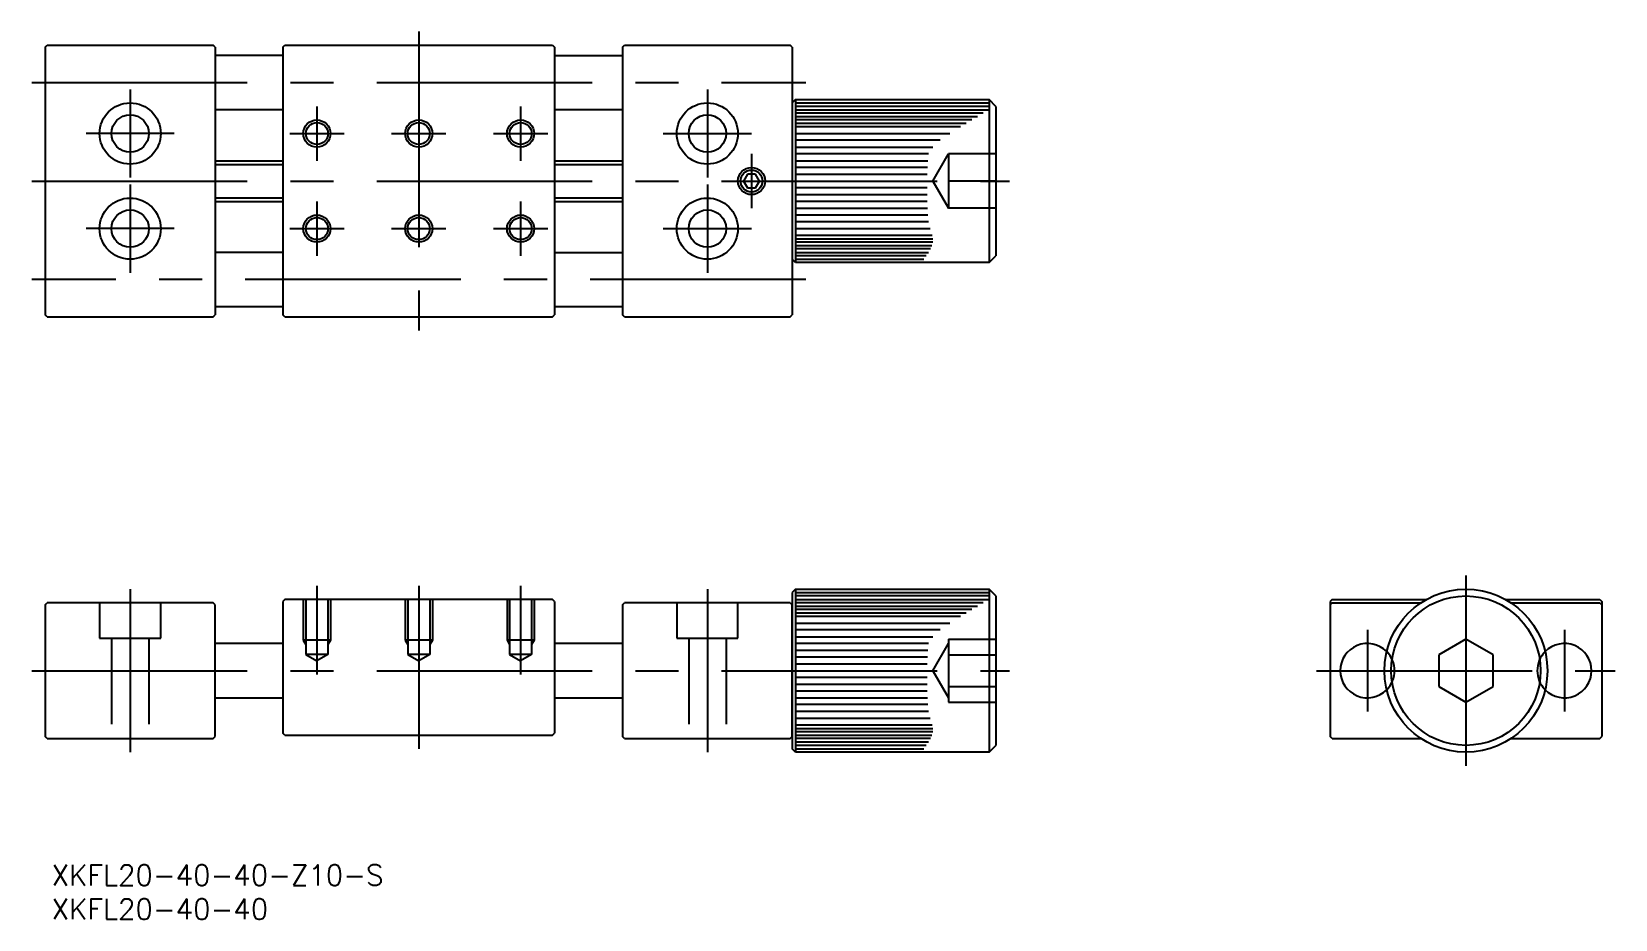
# Model space of a CAD drawing. Extents: x -211 to 22, y -37 to 94.
import ezdxf

# ---------------------------------------------------------------- set-up
doc = ezdxf.new("R2010")
doc.units = 0
doc.linetypes.add('CENTER', pattern=[50.8, 31.75, -6.35, 6.35, -6.35])
doc.linetypes.add('DASHED', pattern=[19.05, 12.7, -6.35])
doc.layers.get('0').update_dxf_attribs({"linetype": 'CONTINUOUS'})
doc.layers.add('CENTER', color=1, linetype='CONTINUOUS')
doc.styles.get("Standard").update_dxf_attribs({"font": 'txt.shx', "height": 3, "bigfont": 'bigfont.shx'})

# ---------------------------------------------------------------- blocks, each defined once
blk = doc.blocks.new('*U2')
at = {"color": 7, "linetype": 'CONTINUOUS'}
blk.add_text('XKFL20-40-40-Z10-S', height=3, dxfattribs=at).set_placement((-208.26, -31.61))
blk = doc.blocks.new('*U3')
at = {"color": 7, "linetype": 'CONTINUOUS'}
blk.add_text('XKFL20-40-40', height=3, dxfattribs=at).set_placement((-208.26, -36.61))

msp = doc.modelspace()

# ---------------------------------------------------------------- linework, layer by layer
at = {"color": 7, "linetype": 'CONTINUOUS'}
for p, q in [((-209.2, 91.79), (-208.9, 92.09)), ((-209.2, 91.79), (-209.2, 52.39)), ((-208.9, 92.09), (-184.5, 92.09)), ((-184.2, 91.79), (-184.5, 92.09)), ((-184.2, 91.79), (-184.2, 52.39)), ((-174.2, 91.79), (-173.9, 92.09)), ((-174.2, 91.79), (-174.2, 52.39)), ((-173.9, 92.09), (-134.5, 92.09)), ((-134.5, 92.09), (-134.2, 91.79)), ((-134.2, 91.79), (-134.2, 52.39)), ((-124.2, 91.79), (-123.9, 92.09)), ((-124.2, 91.79), (-124.2, 52.39)), ((-123.9, 92.09), (-99.5, 92.09)), ((-99.2, 91.79), (-99.5, 92.09)), ((-99.2, 91.79), (-99.2, 52.39)), ((-174.2, 90.59), (-184.2, 90.59)), ((-134.2, 90.59), (-124.2, 90.59)), ((-98.7, 84.09), (-99.2, 83.59)), ((-98.7, 84.09), (-98.7, 60.09)), ((-98.7, 84.09), (-70.2, 84.09)), ((-70.2, 84.09), (-70.2, 60.09)), ((-69.2, 83.09), (-70.2, 84.09)), ((-174.2, 82.59), (-184.2, 82.59)), ((-124.2, 82.59), (-134.2, 82.59)), ((-99.2, 83.59), (-99.2, 60.59)), ((-98.7, 83.59), (-70.2, 83.59)), ((-70.2, 83.09), (-98.7, 83.09)), ((-98.7, 82.59), (-70.2, 82.59)), ((-71.08, 82.09), (-98.7, 82.09)), ((-69.2, 83.09), (-69.2, 61.09)), ((-98.7, 81.59), (-71.94, 81.59)), ((-72.78, 81.09), (-98.7, 81.09)), ((-98.7, 80.59), (-73.61, 80.59)), ((-74.44, 80.09), (-98.7, 80.09)), ((-98.7, 79.09), (-75.98, 79.09)), ((-77.4, 78.09), (-98.7, 78.09)), ((-98.7, 77.09), (-78.51, 77.09)), ((-184.2, 75.09), (-174.2, 75.09)), ((-134.2, 75.09), (-124.2, 75.09)), ((-79.14, 76.09), (-98.7, 76.09)), ((-98.7, 75.09), (-79.25, 75.09)), ((-105.78, 73.09), (-106.36, 72.09)), ((-104.63, 73.09), (-105.78, 73.09)), ((-104.05, 72.09), (-104.63, 73.09)), ((-79.3, 74.09), (-98.7, 74.09)), ((-98.7, 73.09), (-79.32, 73.09)), ((-106.36, 72.09), (-105.78, 71.09)), ((-105.78, 71.09), (-104.63, 71.09)), ((-104.63, 71.09), (-104.05, 72.09)), ((-79.34, 71.09), (-98.7, 71.09)), ((-98.7, 70.09), (-79.33, 70.09)), ((-184.2, 69.09), (-174.2, 69.09)), ((-134.2, 69.09), (-124.2, 69.09)), ((-79.32, 69.09), (-98.7, 69.09)), ((-98.7, 68.09), (-79.29, 68.09)), ((-79.25, 67.09), (-98.7, 67.09)), ((-79.12, 66.09), (-98.7, 66.09)), ((-98.7, 65.09), (-78.87, 65.09)), ((-78.58, 64.09), (-98.7, 64.09)), ((-98.7, 63.59), (-78.5, 63.59)), ((-78.51, 63.09), (-98.7, 63.09)), ((-174.2, 61.59), (-184.2, 61.59)), ((-134.2, 61.59), (-124.2, 61.59)), ((-98.7, 62.59), (-78.63, 62.59)), ((-78.85, 62.09), (-98.7, 62.09)), ((-98.7, 61.59), (-79.13, 61.59)), ((-79.46, 61.09), (-98.7, 61.09)), ((-70.2, 60.09), (-69.2, 61.09)), ((-98.7, 60.09), (-99.2, 60.59)), ((-98.7, 60.59), (-79.82, 60.59)), ((-70.2, 60.09), (-98.7, 60.09)), ((-208.9, 52.09), (-209.2, 52.39)), ((-208.9, 52.09), (-184.5, 52.09)), ((-184.5, 52.09), (-184.2, 52.39)), ((-174.2, 53.59), (-184.2, 53.59)), ((-173.9, 52.09), (-174.2, 52.39)), ((-173.9, 52.09), (-134.5, 52.09)), ((-134.5, 52.09), (-134.2, 52.39)), ((-124.2, 53.59), (-134.2, 53.59)), ((-123.9, 52.09), (-124.2, 52.39)), ((-123.9, 52.09), (-99.5, 52.09)), ((-99.5, 52.09), (-99.2, 52.39)), ((-98.7, 12), (-99.2, 11.5)), ((-98.7, 12), (-70.2, 12)), ((-98.7, 12), (-98.7, -12)), ((-70.2, 12), (-70.2, -12)), ((-69.2, 11), (-70.2, 12)), ((-209.2, 9.7), (-208.9, 10)), ((-209.2, 9.7), (-209.2, -9.7)), ((-184.5, 10), (-208.9, 10)), ((-184.2, 9.7), (-184.5, 10)), ((-184.2, -9.7), (-184.2, 9.7)), ((-173.9, 10.5), (-174.2, 10.2)), ((-174.2, 10.2), (-174.2, -9.2)), ((-134.5, 10.5), (-173.9, 10.5)), ((-134.2, 10.2), (-134.5, 10.5)), ((-134.2, 10.2), (-134.2, -9.2)), ((-124.2, 9.7), (-123.9, 10)), ((-124.2, 9.7), (-124.2, -9.7)), ((-99.5, 10), (-123.9, 10)), ((-99.5, 10), (-99.2, 9.7)), ((-99.2, 11.5), (-99.2, -11.5)), ((-99.2, -9.7), (-99.2, 9.7)), ((-98.7, 11.5), (-70.2, 11.5)), ((-70.2, 11), (-98.7, 11)), ((-98.7, 10.5), (-70.2, 10.5)), ((-71.08, 10), (-98.7, 10)), ((-98.7, 9.5), (-71.94, 9.5)), ((-69.2, 11), (-69.2, -11)), ((-19.7, 10.5), (-20, 10.2)), ((-20, 10.2), (-20, -9.7)), ((-19.7, 10), (-20, 9.7)), ((-19.7, 10.5), (-5.81, 10.5)), ((-19.7, 10), (-6.63, 10)), ((5.81, 10.5), (19.7, 10.5)), ((6.63, 10), (19.7, 10)), ((19.7, 10.5), (20, 10.2)), ((19.7, 10), (20, 9.7)), ((20, 10.2), (20, -9.7)), ((-72.78, 9), (-98.7, 9)), ((-98.7, 8.5), (-73.61, 8.5)), ((-74.44, 8), (-98.7, 8)), ((-98.7, 7), (-75.98, 7)), ((-77.4, 6), (-98.7, 6)), ((-98.7, 5), (-78.51, 5)), ((-174.2, 4), (-184.2, 4)), ((-124.2, 4), (-134.2, 4)), ((-79.14, 4), (-98.7, 4)), ((-98.7, 3), (-79.25, 3)), ((0, 4.62), (-4, 2.31)), ((4, 2.31), (0, 4.62)), ((-79.3, 2), (-98.7, 2)), ((-98.7, 1), (-79.32, 1)), ((-4, 2.31), (-4, -2.31)), ((4, -2.31), (4, 2.31)), ((-79.34, -1), (-98.7, -1)), ((-98.7, -2), (-79.33, -2)), ((-4, -2.31), (0, -4.62)), ((0, -4.62), (4, -2.31)), ((-184.2, -4), (-174.2, -4)), ((-134.2, -4), (-124.2, -4)), ((-79.32, -3), (-98.7, -3)), ((-98.7, -4), (-79.29, -4)), ((-79.25, -5), (-98.7, -5)), ((-79.12, -6), (-98.7, -6)), ((-173.9, -9.5), (-174.2, -9.2)), ((-134.5, -9.5), (-134.2, -9.2)), ((-98.7, -7), (-78.87, -7)), ((-78.58, -8), (-98.7, -8)), ((-98.7, -8.5), (-78.5, -8.5)), ((-78.51, -9), (-98.7, -9)), ((-208.9, -10), (-209.2, -9.7)), ((-208.9, -10), (-184.5, -10)), ((-184.5, -10), (-184.2, -9.7)), ((-173.9, -9.5), (-134.5, -9.5)), ((-123.9, -10), (-124.2, -9.7)), ((-123.9, -10), (-99.5, -10)), ((-99.5, -10), (-99.2, -9.7)), ((-98.7, -12), (-99.2, -11.5)), ((-98.7, -9.5), (-78.63, -9.5)), ((-78.85, -10), (-98.7, -10)), ((-98.7, -10.5), (-79.13, -10.5)), ((-79.46, -11), (-98.7, -11)), ((-98.7, -11.5), (-79.82, -11.5)), ((-70.2, -12), (-69.2, -11)), ((-19.7, -10), (-20, -9.7)), ((-19.7, -10), (-6.63, -10)), ((6.63, -10), (19.7, -10)), ((19.7, -10), (20, -9.7)), ((-70.2, -12), (-98.7, -12))]:
    msp.add_line(p, q, dxfattribs=at)
at = {"color": 3, "linetype": 'DASHED'}
for p, q in [((-78.51, 72.09), (-76.2, 76.09)), ((-69.2, 76.09), (-76.2, 76.09)), ((-76.2, 76.09), (-76.2, 68.09)), ((-78.51, 72.09), (-76.2, 68.09)), ((-69.2, 72.09), (-76.2, 72.09)), ((-69.2, 68.09), (-76.2, 68.09)), ((-201.2, 10), (-201.2, 4.8)), ((-192.2, 4.8), (-192.2, 10)), ((-171.2, 10.5), (-171.2, 4.5)), ((-170.82, 10.5), (-170.82, 2.4)), ((-167.58, 10.5), (-167.58, 2.4)), ((-167.2, 10.5), (-167.2, 4.5)), ((-156.2, 10.5), (-156.2, 4.5)), ((-155.82, 10.5), (-155.82, 2.4)), ((-152.58, 10.5), (-152.58, 2.4)), ((-152.2, 10.5), (-152.2, 4.5)), ((-141.2, 10.5), (-141.2, 4.5)), ((-140.82, 10.5), (-140.82, 2.4)), ((-137.58, 10.5), (-137.58, 2.4)), ((-137.2, 10.5), (-137.2, 4.5)), ((-116.2, 10), (-116.2, 4.8)), ((-107.2, 4.8), (-107.2, 10)), ((-201.2, 4.8), (-192.2, 4.8)), ((-199.45, 4.8), (-199.45, -10)), ((-193.95, 4.8), (-193.95, -10)), ((-116.2, 4.8), (-107.2, 4.8)), ((-114.45, 4.8), (-114.45, -10)), ((-108.95, 4.8), (-108.95, -10)), ((-171.2, 4.5), (-170.82, 3.84)), ((-167.2, 4.5), (-171.2, 4.5)), ((-170.82, 2.4), (-169.2, 1.46)), ((-167.58, 2.4), (-170.82, 2.4)), ((-167.58, 2.4), (-169.2, 1.46)), ((-167.2, 4.5), (-167.58, 3.84)), ((-156.2, 4.5), (-155.82, 3.84)), ((-152.2, 4.5), (-156.2, 4.5)), ((-155.82, 2.4), (-154.2, 1.46)), ((-152.58, 2.4), (-155.82, 2.4)), ((-152.58, 2.4), (-154.2, 1.46)), ((-152.2, 4.5), (-152.58, 3.84)), ((-141.2, 4.5), (-140.82, 3.84)), ((-137.2, 4.5), (-141.2, 4.5)), ((-140.82, 2.4), (-139.2, 1.46)), ((-137.58, 2.4), (-140.82, 2.4)), ((-137.58, 2.4), (-139.2, 1.46)), ((-137.2, 4.5), (-137.58, 3.84)), ((-78.51, 0), (-76.2, 4)), ((-76.2, 4.62), (-76.2, -4.62)), ((-76.2, 4.62), (-69.2, 4.62)), ((-76.2, 2.31), (-69.2, 2.31)), ((-78.51, 0), (-76.2, -4)), ((-76.2, -2.31), (-69.2, -2.31)), ((-76.2, -4.62), (-69.2, -4.62))]:
    msp.add_line(p, q, dxfattribs=at)
at = {"color": 3, "linetype": 'CONTINUOUS'}
for p, q in [((-184.2, 74.54), (-174.2, 74.54)), ((-134.2, 74.54), (-124.2, 74.54)), ((-184.2, 69.63), (-174.2, 69.63)), ((-134.2, 69.63), (-124.2, 69.63))]:
    msp.add_line(p, q, dxfattribs=at)
at = {"color": 7, "linetype": 'CONTINUOUS'}
for centre, radius in [((-196.7, 79.09), 4.5), ((-196.7, 79.09), 2.75), ((-111.7, 79.09), 4.5), ((-111.7, 79.09), 2.75), ((-169.2, 79.09), 1.62), ((-154.2, 79.09), 1.62), ((-139.2, 79.09), 1.62), ((-105.2, 72.09), 1.62), ((-196.7, 65.09), 4.5), ((-196.7, 65.09), 2.75), ((-111.7, 65.09), 4.5), ((-111.7, 65.09), 2.75), ((-169.2, 65.09), 1.62), ((-154.2, 65.09), 1.62), ((-139.2, 65.09), 1.62), ((0, 0), 12), ((0, 0), 11)]:
    msp.add_circle(centre, radius, dxfattribs=at)
at = {"color": 3, "linetype": 'CONTINUOUS'}
for centre in [(-169.2, 79.09), (-154.2, 79.09), (-139.2, 79.09), (-105.2, 72.09), (-169.2, 65.09), (-154.2, 65.09), (-139.2, 65.09)]:
    msp.add_circle(centre, 2, dxfattribs=at)
at = {"color": 7, "linetype": 'CONTINUOUS'}
for centre, start, end in [((-14.5, 0), 44.8422, 315.1578), ((14.5, 0), 224.8422, 135.1578)]:
    msp.add_arc(centre, 4, start, end, dxfattribs=at)
at = {"color": 3, "linetype": 'DASHED'}
for centre, start, end in [((-14.5, 0), 315.1578, 44.8422), ((14.5, 0), 135.1578, 224.8422)]:
    msp.add_arc(centre, 4, start, end, dxfattribs=at)
at = {"layer": 'CENTER', "color": 1, "linetype": 'CENTER'}
for p, q in [((-154.2, 94.09), (-154.2, 50.09)), ((-211.2, 86.59), (-97.2, 86.59)), ((-196.7, 85.59), (-196.7, 72.59)), ((-111.7, 85.59), (-111.7, 72.59)), ((-169.2, 83.09), (-169.2, 75.09)), ((-139.2, 83.09), (-139.2, 75.09)), ((-190.2, 79.09), (-203.2, 79.09)), ((-173.2, 79.09), (-165.2, 79.09)), ((-158.2, 79.09), (-150.2, 79.09)), ((-143.2, 79.09), (-135.2, 79.09)), ((-118.2, 79.09), (-105.2, 79.09)), ((-105.2, 76.09), (-105.2, 68.09)), ((-211.2, 72.09), (-67.2, 72.09)), ((-196.7, 71.59), (-196.7, 58.59)), ((-111.7, 71.59), (-111.7, 58.59)), ((-169.2, 69.09), (-169.2, 61.09)), ((-139.2, 69.09), (-139.2, 61.09)), ((-190.2, 65.09), (-203.2, 65.09)), ((-173.2, 65.09), (-165.2, 65.09)), ((-158.2, 65.09), (-150.2, 65.09)), ((-143.2, 65.09), (-135.2, 65.09)), ((-118.2, 65.09), (-105.2, 65.09)), ((-97.2, 57.59), (-211.2, 57.59)), ((0, 14), (0, -14)), ((-196.7, 12), (-196.7, -12)), ((-169.2, 12.5), (-169.2, -0.54)), ((-154.2, 12.5), (-154.2, -11.5)), ((-139.2, 12.5), (-139.2, -0.54)), ((-111.7, 12), (-111.7, -12)), ((-14.5, 6), (-14.5, -6)), ((14.5, 6), (14.5, -6)), ((-211.2, 0), (-67.2, 0)), ((-22, 0), (22, 0)), ((-4, 0), (4, 0))]:
    msp.add_line(p, q, dxfattribs=at)

# ---------------------------------------------------------------- block references
at = {"color": 7, "linetype": 'CONTINUOUS'}
for name in ['*U2', '*U3']:
    msp.add_blockref(name, (0, 0), dxfattribs=at)

doc.saveas('drawing.dxf')
